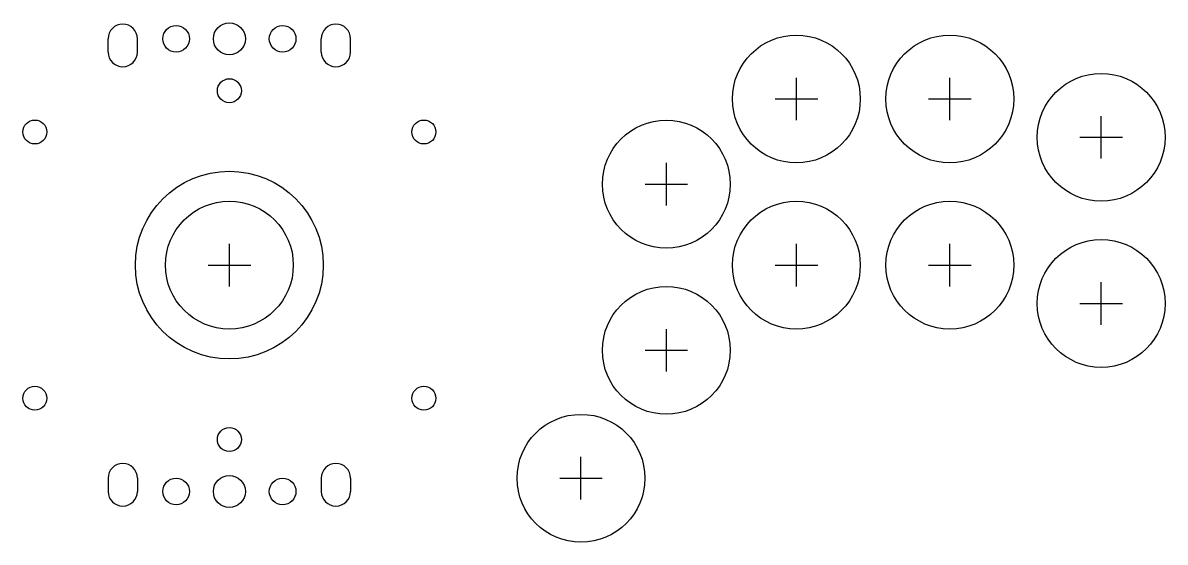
# Model space of a CAD drawing. Header units: millimetres. Extents: x -39 to 176, y -52 to 46.
import ezdxf

# ---------------------------------------------------------------- set-up
doc = ezdxf.new("R2010")
doc.units = ezdxf.units.MM
for name, color, linetype in [('BUTTONS', 1, 'Continuous'), ('GL_PLATE_HOLES', 2, 'Continuous'), ('JOYSTICK_BORE_24', 5, 'Continuous'), ('JOYSTICK_BORE_35.25', 3, 'Continuous'), ('REFERENCE', 8, 'Continuous')]:
    doc.layers.add(name, color=color, linetype=linetype)

msp = doc.modelspace()

# ---------------------------------------------------------------- linework, layer by layer
at = {"layer": 'BUTTONS'}
for centre in [(106.4, 31.2), (135.2, 31.2), (163.6, 24), (82, 15.2), (106.4, 0), (135.2, 0), (163.6, -7.2), (82, -16), (65.9836, -40.0247)]:
    msp.add_circle(centre, 12, dxfattribs=at)
at = {"layer": 'GL_PLATE_HOLES'}
for p, q in [((-22.75, 40), (-22.75, 42.5)), ((-17.25, 40), (-17.25, 42.5)), ((17.25, 40), (17.25, 42.5)), ((22.75, 40), (22.75, 42.5)), ((-22.75, -40), (-22.75, -42.5)), ((-17.25, -40), (-17.25, -42.5)), ((17.25, -40), (17.25, -42.5)), ((22.75, -40), (22.75, -42.5))]:
    msp.add_line(p, q, dxfattribs=at)
for centre, radius in [((0, 42.5), 3), ((-10, 42.5), 2.5), ((10, 42.5), 2.5), ((0, 32.75), 2.25), ((-36.5, 25), 2.25), ((36.5, 25), 2.25), ((-36.5, -25), 2.25), ((36.5, -25), 2.25), ((0, -32.75), 2.25), ((-10, -42.5), 2.5), ((0, -42.5), 3), ((10, -42.5), 2.5)]:
    msp.add_circle(centre, radius, dxfattribs=at)
for centre, start, end in [((-20, 42.5), 0, 180), ((20, 42.5), 0, 180), ((-20, 40), 180, 360), ((20, 40), 180, 360), ((-20, -40), 0, 180), ((20, -40), 0, 180), ((-20, -42.5), -180, 0), ((20, -42.5), -180, 0)]:
    msp.add_arc(centre, 2.75, start, end, dxfattribs=at)
at = {"layer": 'JOYSTICK_BORE_24'}
msp.add_circle((0, 0), 12, dxfattribs=at)
at = {"layer": 'JOYSTICK_BORE_35.25'}
msp.add_circle((0, 0), 17.625, dxfattribs=at)
at = {"layer": 'REFERENCE'}
for p, q in [((106.4, 27.2), (106.4, 35.2)), ((135.2, 27.2), (135.2, 35.2)), ((102.4, 31.2), (110.4, 31.2)), ((131.2, 31.2), (139.2, 31.2)), ((163.6, 20), (163.6, 28)), ((159.6, 24), (167.6, 24)), ((82, 11.2), (82, 19.2)), ((78, 15.2), (86, 15.2)), ((0, -4), (0, 4)), ((106.4, -4), (106.4, 4)), ((135.2, -4), (135.2, 4)), ((-4, 0), (4, 0)), ((102.4, 0), (110.4, 0)), ((131.2, 0), (139.2, 0)), ((163.6, -11.2), (163.6, -3.2)), ((159.6, -7.2), (167.6, -7.2)), ((82, -20), (82, -12)), ((78, -16), (86, -16)), ((65.9836, -44.0247), (65.9836, -36.0247)), ((61.9836, -40.0247), (69.9836, -40.0247))]:
    msp.add_line(p, q, dxfattribs=at)

doc.saveas('drawing.dxf')
